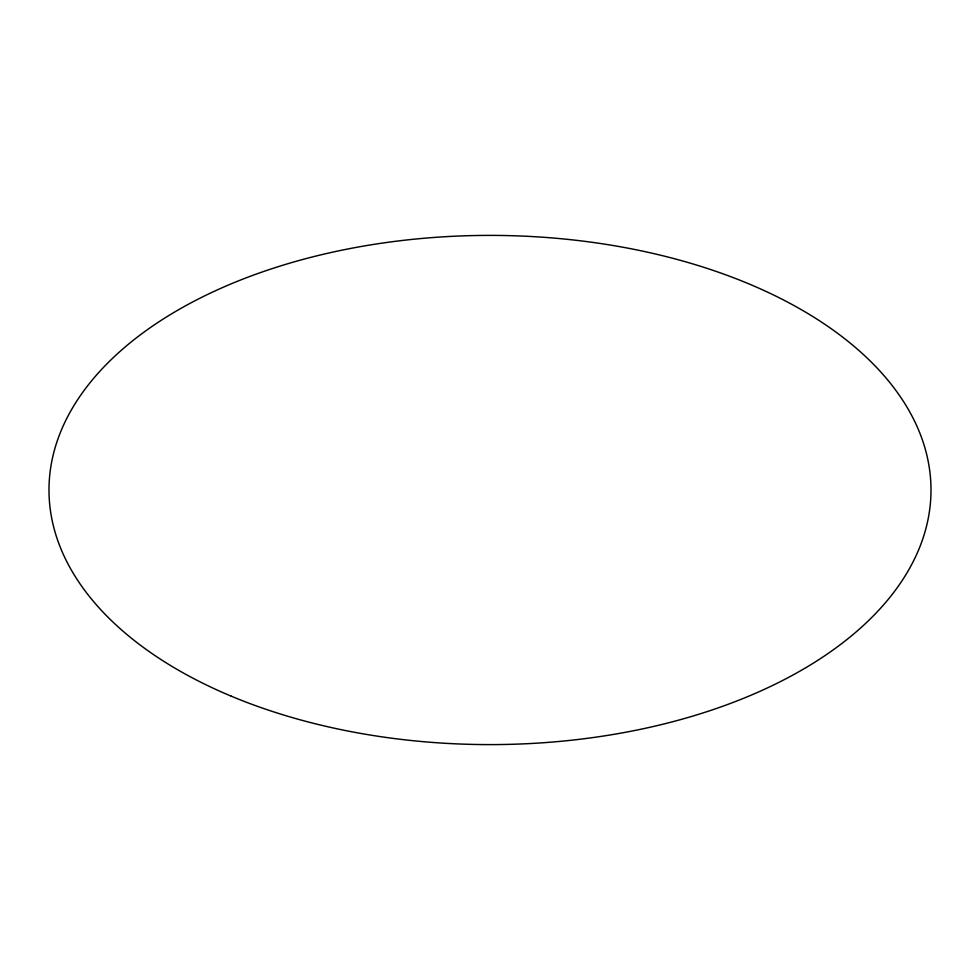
<?xml version="1.0" encoding="UTF-8"?>
<svg xmlns="http://www.w3.org/2000/svg" width="980" height="980" viewBox="0 0 980 980"><rect width="100%" height="100%" fill="white"/><g stroke="black" fill="none" stroke-linecap="round" stroke-linejoin="round"><path stroke-width="1.47" d="M231.231 696.168A441 254.604 0 0 0 928.636 516.301A441 254.604 0 0 0 310.121 257.532A441 254.604 0 0 0 231.231 696.168"/></g></svg>
